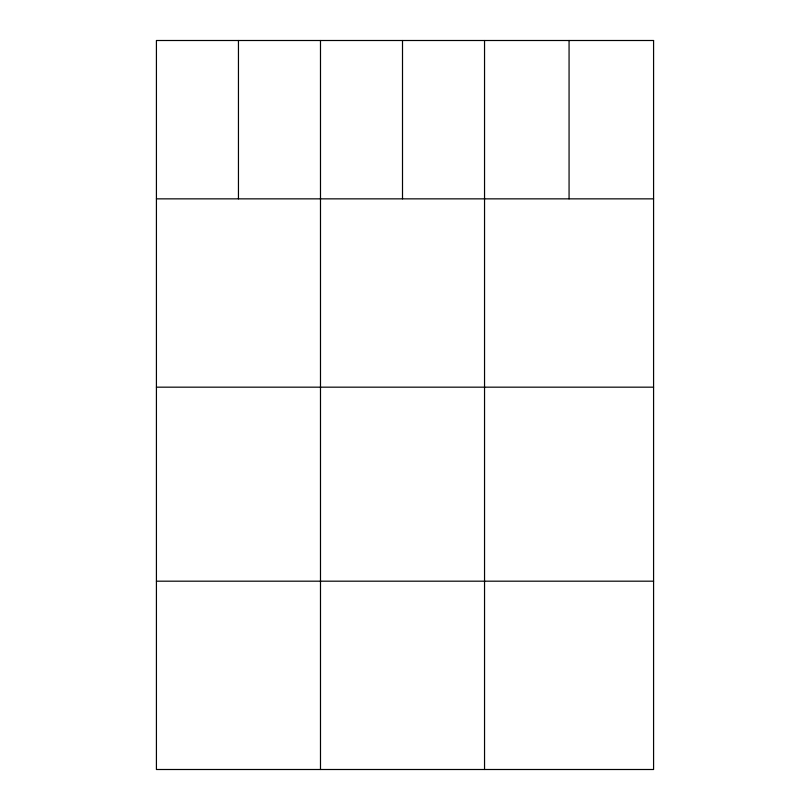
<?xml version="1.0" encoding="UTF-8"?>
<svg xmlns="http://www.w3.org/2000/svg" width="810" height="810" viewBox="0 0 810 810"><rect width="100%" height="100%" fill="white"/><g stroke="black" fill="none" stroke-linecap="round" stroke-linejoin="round"><path stroke-width="1.21" d="M156.421 198.855L653.579 198.855M156.421 387.17L653.579 387.17M156.421 581.185L653.579 581.185M569.065 40.5L569.065 198.855M484.542 40.5L484.542 769.5M402.509 40.5L402.509 198.855M320.487 40.5L320.487 769.5M238.454 40.5L238.454 198.855M653.579 40.5L156.421 40.5L156.421 769.5L653.579 769.5L653.579 40.5"/></g></svg>
